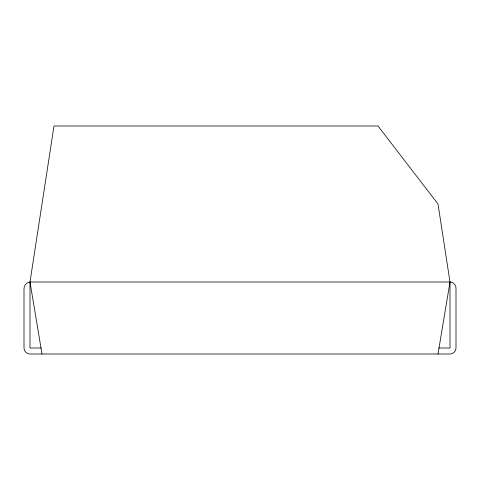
<?xml version="1.0" encoding="UTF-8"?>
<svg xmlns="http://www.w3.org/2000/svg" width="480" height="480" viewBox="0 0 480 480"><rect width="100%" height="100%" fill="white"/><g stroke="black" fill="none" stroke-linecap="round" stroke-linejoin="round"><path stroke-width="0.72" d="M41.25 348L30 348L30 282L54 126L378 126L438 204L450 282L450 348L438.75 348M438 354L450 282L30 282A6.81 6.81 0 0 0 24 288.762L24 348A6 6 0 0 0 30 354L450 354A6 6 0 0 0 456 348L456 288.216A6.216 6.216 0 0 0 450 282M30 282L42 354"/></g></svg>
